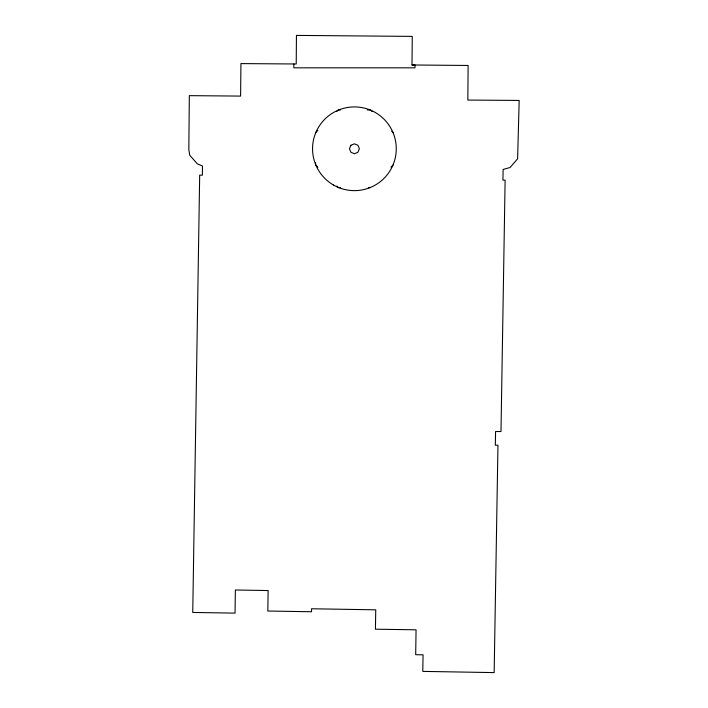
<?xml version="1.0" encoding="UTF-8"?>
<svg xmlns="http://www.w3.org/2000/svg" width="708" height="708" viewBox="0 0 708 708"><rect width="100%" height="100%" fill="white"/><g stroke="black" fill="none" stroke-linecap="round" stroke-linejoin="round"><path stroke-width="1.06" d="M411.994 64.977L412.268 36.391L296.448 35.4L296.227 63.985L240.932 63.596L240.605 96.093L189.328 95.651L188.832 149.839L189.771 155.291L197.32 163.831L202.497 166.035L202.329 175.23L199.683 175.124L192.744 612.455L235.038 613.119L235.375 589.994L268.137 590.543L267.81 611.031L311.538 611.747L311.538 608.774L375.753 609.818L375.426 629.2L416.065 629.81L415.685 654.705L423.065 654.812L422.791 671.388L494.157 672.6L497.963 445.252L495.317 445.199L495.591 431.491L500.99 431.544L505.123 180.133L502.919 180.133L503.14 169.451L510.025 167.522L517.619 158.822L519.168 100.439L467.838 100.058L468.112 65.472L411.994 64.977L414.994 65.003L414.994 67.826L293.829 67.826L293.829 63.968M315.582 132.697L317.857 130.422M336.813 111.466L338.327 109.944L340.477 109.944M390.975 167.141L393.25 164.867M367.284 109.944L370.496 109.944L372.019 111.466M340.477 187.611L338.327 187.611L336.813 186.098M368.355 187.611L370.496 187.611M391.728 131.175L393.25 132.697M317.857 167.141L315.582 164.867L315.582 162.725M350.911 145.273L349.46 148.777L350.911 152.282L354.416 153.733L357.921 152.282L359.372 148.777L357.921 145.273L354.416 143.821L350.911 145.273M333.486 185.027A41.852 41.852 0 0 0 396.268 148.777A41.852 41.852 0 0 0 333.486 112.528A41.852 41.852 0 0 0 333.486 185.027"/></g></svg>
